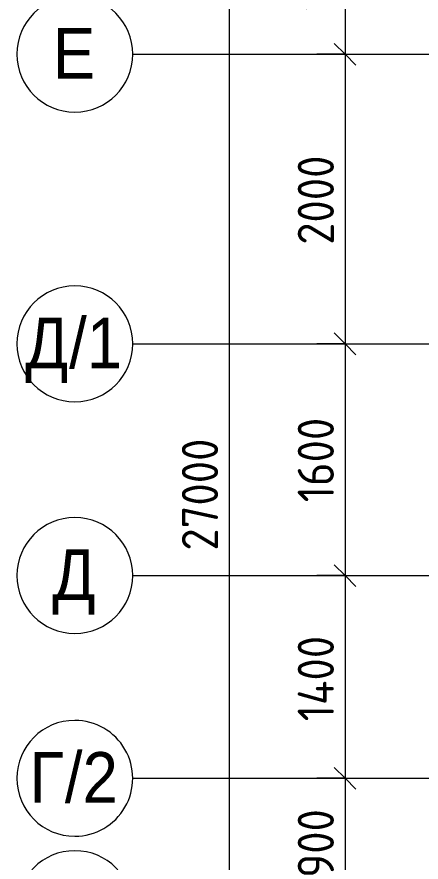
# Model space of a CAD drawing. Header units: millimetres. Extents: x 81633 to 280618, y -8553 to 29000.
# Drawn here: x 81633 to 84424, y 11421 to 17257 of the extents above; entities that cross this region are included whole.
import ezdxf

# ---------------------------------------------------------------- set-up
doc = ezdxf.new("R2010")
doc.units = ezdxf.units.MM
doc.linetypes.add('Осевая', pattern=[3175, 635, -476.25, 1587.5, -476.25])
for name, color, linetype, lineweight in [('A-ANNO-DIMS', 7, 'Continuous', 9), ('A-ANNO-DIMS-100', 7, 'Continuous', 9), ('Оси', 7, 'Continuous', 9), ('Оси-1', 7, 'Continuous', 20), ('Оси-2', 7, 'Осевая', 9)]:
    doc.layers.add(name, color=color, linetype=linetype, lineweight=lineweight)
doc.styles.add('Arial', font='arial.ttf', dxfattribs={"width": 0.9, "height": 350})
doc.styles.add('ISOCPEUR', font='isocpeur.ttf', dxfattribs={"width": 0.9, "height": 250})
doc.dimstyles.new('ISO-2_5_0_9К_БОЛЬШОЙ', dxfattribs={"dimscale": 304.8, "dimtxt": 248.995294, "dimasz": 0.492126, "dimexe": 0.393701, "dimexo": 0.984252, "dimgap": 0, "dimtad": 1, "dimdec": 0, "dimrnd": 10, "dimzin": 0, "dimdsep": 46, "dimtxsty": 'ISOCPEUR', "dimblk1": 'OBLIQUE', "dimblk2": 'OBLIQUE', "dimsah": 1, "dimcen": 0.09, "dimdle": 0.393701, "dimazin": 0, "dimtfac": 1, "dimtdec": 4, "dimtix": 1, "dimtmove": 0, "dimatfit": 3, "dimfxl": 1, "dimtvp": 1, "dimtolj": 1, "dimtzin": 0, "dimarcsym": 2})
doc.dimstyles.new('ISO-2_5_0_9К_БОЛЬШОЙ_1', dxfattribs={"dimscale": 304.8, "dimtxt": 248.995294, "dimasz": 0.492126, "dimexe": 0.393701, "dimexo": 0.984252, "dimgap": 0, "dimtad": 1, "dimdec": 0, "dimrnd": 10, "dimzin": 0, "dimdsep": 46, "dimtxsty": 'ISOCPEUR', "dimblk1": 'OBLIQUE', "dimblk2": 'OBLIQUE', "dimsah": 1, "dimcen": 0.09, "dimdle": 0.393701, "dimazin": 0, "dimtfac": 1, "dimtdec": 4, "dimtix": 1, "dimtmove": 2, "dimatfit": 3, "dimfxl": 1, "dimtvp": 1, "dimtolj": 1, "dimtzin": 0, "dimarcsym": 2})

# ---------------------------------------------------------------- blocks, each defined once
blk = doc.blocks.new('Ось сетки - D8-29747960-План устройства полов 2 этажa в осях 23-33')
at = {"layer": 'Оси-1'}
for start, end in [(360, 180), (180, 360)]:
    blk.add_arc((0, 0), 4, start, end, dxfattribs=at)
blk = doc.blocks.new('DIMBLOCK3-План устройства полов 2 этажa в осях 23-33')
at = {"layer": 'A-ANNO-DIMS-100', "lineweight": 20}
for p, q in [((83898.6, 18150), (83823.6, 18225)), ((83898.6, 18150), (83973.6, 18075)), ((83898.6, 17000), (83823.6, 17075)), ((83898.6, 17000), (83973.6, 16925))]:
    blk.add_line(p, q, dxfattribs=at)
at = {"layer": 'A-ANNO-DIMS-100'}
for p, q in [((83704.6, 18150), (84018.6, 18150)), ((83898.6, 18150), (83704.6, 18150)), ((83898.6, 18150), (83898.6, 17000)), ((83704.6, 17000), (84018.6, 17000)), ((83898.6, 17000), (83704.6, 17000))]:
    blk.add_line(p, q, dxfattribs=at)
at = {"layer": 'A-ANNO-DIMS-100', "color": 0, "insert": (83572, 17302.1), "char_height": 250, "width": 655.049, "attachment_point": 1, "rotation": 90, "line_spacing_factor": 1.149209, "style": 'ISOCPEUR'}
blk.add_mtext('1150', dxfattribs=at)
blk = doc.blocks.new('_Oblique')
at = {"color": 0, "linetype": 'ByBlock', "lineweight": -2}
blk.add_line((-0.5, -0.5), (0.5, 0.5), dxfattribs=at)
blk = doc.blocks.new('DIMBLOCK4-План устройства полов 2 этажa в осях 23-33')
at = {"layer": 'A-ANNO-DIMS-100', "lineweight": 20}
for p, q in [((83898.6, 17000), (83823.6, 17075)), ((83898.6, 17000), (83973.6, 16925)), ((83898.6, 15000), (83823.6, 15075)), ((83898.6, 15000), (83973.6, 14925))]:
    blk.add_line(p, q, dxfattribs=at)
at = {"layer": 'A-ANNO-DIMS-100'}
for p, q in [((83704.6, 17000), (84018.6, 17000)), ((83898.6, 17000), (83704.6, 17000)), ((83898.6, 17000), (83898.6, 15000)), ((83704.6, 15000), (84018.6, 15000)), ((83898.6, 15000), (83704.6, 15000))]:
    blk.add_line(p, q, dxfattribs=at)
at = {"layer": 'A-ANNO-DIMS-100', "color": 0, "insert": (83572, 15684), "char_height": 250, "width": 758.478, "attachment_point": 1, "rotation": 90, "line_spacing_factor": 1.149209, "style": 'ISOCPEUR'}
blk.add_mtext('2000', dxfattribs=at)
blk = doc.blocks.new('DIMBLOCK5-План устройства полов 2 этажa в осях 23-33')
at = {"layer": 'A-ANNO-DIMS-100', "lineweight": 20}
for p, q in [((83898.6, 15000), (83823.6, 15075)), ((83898.6, 15000), (83973.6, 14925)), ((83898.6, 13400), (83823.6, 13475)), ((83898.6, 13400), (83973.6, 13325))]:
    blk.add_line(p, q, dxfattribs=at)
at = {"layer": 'A-ANNO-DIMS-100'}
for p, q in [((83704.6, 15000), (84018.6, 15000)), ((83898.6, 15000), (83704.6, 15000)), ((83898.6, 15000), (83898.6, 13400)), ((83704.6, 13400), (84018.6, 13400)), ((83898.6, 13400), (83704.6, 13400))]:
    blk.add_line(p, q, dxfattribs=at)
at = {"layer": 'A-ANNO-DIMS-100', "color": 0, "insert": (83572, 13905.5), "char_height": 250, "width": 706.764, "attachment_point": 1, "rotation": 90, "line_spacing_factor": 1.149209, "style": 'ISOCPEUR'}
blk.add_mtext('1600', dxfattribs=at)
blk = doc.blocks.new('DIMBLOCK6-План устройства полов 2 этажa в осях 23-33')
at = {"layer": 'A-ANNO-DIMS-100', "lineweight": 20}
for p, q in [((83898.6, 13400), (83823.6, 13475)), ((83898.6, 13400), (83973.6, 13325)), ((83898.6, 12000), (83823.6, 12075)), ((83898.6, 12000), (83973.6, 11925))]:
    blk.add_line(p, q, dxfattribs=at)
at = {"layer": 'A-ANNO-DIMS-100'}
for p, q in [((83704.6, 13400), (84018.6, 13400)), ((83898.6, 13400), (83704.6, 13400)), ((83898.6, 13400), (83898.6, 12000)), ((83704.6, 12000), (84018.6, 12000)), ((83898.6, 12000), (83704.6, 12000))]:
    blk.add_line(p, q, dxfattribs=at)
at = {"layer": 'A-ANNO-DIMS-100', "color": 0, "insert": (83572, 12393.5), "char_height": 250, "width": 735.494, "attachment_point": 1, "rotation": 90, "line_spacing_factor": 1.149209, "style": 'ISOCPEUR'}
blk.add_mtext('1400', dxfattribs=at)
blk = doc.blocks.new('DIMBLOCK7-План устройства полов 2 этажa в осях 23-33')
at = {"layer": 'A-ANNO-DIMS-100', "lineweight": 20}
for p, q in [((83898.6, 12000), (83823.6, 12075)), ((83898.6, 12000), (83973.6, 11925)), ((83898.6, 11100), (83823.6, 11175)), ((83898.6, 11100), (83973.6, 11025))]:
    blk.add_line(p, q, dxfattribs=at)
at = {"layer": 'A-ANNO-DIMS-100'}
for p, q in [((83704.6, 12000), (84018.6, 12000)), ((83898.6, 12000), (83704.6, 12000)), ((83898.6, 12000), (83898.6, 11100)), ((83704.6, 11100), (84018.6, 11100)), ((83898.6, 11100), (83704.6, 11100))]:
    blk.add_line(p, q, dxfattribs=at)
at = {"layer": 'A-ANNO-DIMS-100', "color": 0, "insert": (83572, 11313), "char_height": 250, "width": 568.858, "attachment_point": 1, "rotation": 90, "line_spacing_factor": 1.149209, "style": 'ISOCPEUR'}
blk.add_mtext('900', dxfattribs=at)
blk = doc.blocks.new('DIMBLOCK12-План устройства полов 2 этажa в осях 23-33')
at = {"layer": 'A-ANNO-DIMS-100'}
for p, q in [((83098.6, 27120), (83098.6, -120)), ((82904.6, 27000), (83218.6, 27000)), ((83098.6, 27000), (82904.6, 27000)), ((82904.6, 0), (83218.6, 0)), ((83098.6, 0), (82904.6, 0))]:
    blk.add_line(p, q, dxfattribs=at)
at = {"layer": 'A-ANNO-DIMS-100', "lineweight": 20}
for p, q in [((83098.6, 27000), (83023.6, 27075)), ((83098.6, 27000), (83173.6, 26925)), ((83098.6, 0), (83023.6, 75)), ((83098.6, 0), (83173.6, -75))]:
    blk.add_line(p, q, dxfattribs=at)
at = {"layer": 'A-ANNO-DIMS-100', "color": 0, "insert": (82772, 13572), "char_height": 250, "width": 948.097, "attachment_point": 1, "rotation": 90, "line_spacing_factor": 1.149209, "style": 'ISOCPEUR'}
blk.add_mtext('27000', dxfattribs=at)

msp = doc.modelspace()

# ---------------------------------------------------------------- linework, layer by layer
at = {"layer": 'Оси'}
for p, q in [((82432.7, 17000), (84932.7, 17000)), ((82432.7, 15000), (84932.7, 15000)), ((82432.7, 13400), (84932.7, 13400)), ((82432.7, 12000), (83660.8, 12000)), ((83711.6, 12000), (84939.7, 12000))]:
    msp.add_line(p, q, dxfattribs=at)
at = {"layer": 'Оси-2'}
msp.add_line((83660.8, 12000), (83711.6, 12000), dxfattribs=at)

# ---------------------------------------------------------------- block references
at = {"layer": 'Оси-1', "xscale": 99.99999999999993, "yscale": 99.99999999999993, "zscale": 99.99999999999993}
for p, rotation in [((82032.7, 17000), 269.9999999999994), ((82032.7, 15000), 269.9999999999994), ((82032.7, 13400), 269.9999999999994), ((82032.7, 12000), 269.9999999999995), ((82032.7, 11100), 269.9999999999994)]:
    msp.add_blockref('Ось сетки - D8-29747960-План устройства полов 2 этажa в осях 23-33', p, dxfattribs=dict(at, rotation=rotation))

# ---------------------------------------------------------------- texts
at = {"layer": 'Оси', "char_height": 350, "attachment_point": 1, "style": 'Arial'}
for s, insert, width in [('\\fArial|b0|i0|c204|p34|;\\W.9;Е', (81879.9, 17181), 360.759), ('\\fArial|b0|i0|c204|p34|;\\W.9;Д', (81689.6, 15181), 367.975), ('/1', (81993.2, 15181), 454.557), ('\\fArial|b0|i0|c204|p34|;\\W.9;Д', (81877.2, 13581), 367.975), ('/2', (81963.4, 12181), 454.557), ('\\fArial|b0|i0|c204|p34|;\\W.9;Г', (81719.3, 12181), 295.823)]:
    msp.add_mtext(s, dxfattribs=dict(at, insert=insert, width=width))

# ---------------------------------------------------------------- dimensions: what is measured, and where the dimension line sits
at = {"layer": 'A-ANNO-DIMS'}
dim = msp.add_linear_dim(base=(83098.6, 0), p1=(83204.6, 27000), p2=(83204.6, 0), angle=90, dimstyle='ISO-2_5_0_9К_БОЛЬШОЙ_1', override={"dimpost": '<>', "dimfxl": 26999.999823}, dxfattribs=at)
dim.commit()
dim.dimension.update_dxf_attribs({"geometry": 'DIMBLOCK12-План устройства полов 2 этажa в осях 23-33', "text_midpoint": (82938.6, 14046), "dimtype": 160, "text_rotation": 90})
for base, p1, p2, override, picture, middle in [((83898.6, 17000), (84004.6, 18150), (84004.6, 17000), {"dimpost": '<>', "dimfxl": 1150}, 'DIMBLOCK3-План устройства полов 2 этажa в осях 23-33', (83773.6, 17575)), ((83898.6, 15000), (84004.6, 17000), (84004.6, 15000), {"dimpost": '<>', "dimfxl": 2000.000075}, 'DIMBLOCK4-План устройства полов 2 этажa в осях 23-33', (83773.6, 16000)), ((83898.6, 13400), (84004.6, 15000), (84004.6, 13400), {"dimpost": '<>', "dimfxl": 1600}, 'DIMBLOCK5-План устройства полов 2 этажa в осях 23-33', (83773.6, 14200)), ((83898.6, 12000), (84004.6, 13400), (84004.6, 12000), {"dimpost": '<>', "dimfxl": 1399.999995}, 'DIMBLOCK6-План устройства полов 2 этажa в осях 23-33', (83773.6, 12700)), ((83898.6, 11100), (84004.6, 12000), (84004.6, 11100), {"dimpost": '<>', "dimfxl": 900}, 'DIMBLOCK7-План устройства полов 2 этажa в осях 23-33', (83773.6, 11550))]:
    dim = msp.add_linear_dim(base=base, p1=p1, p2=p2, angle=90, dimstyle='ISO-2_5_0_9К_БОЛЬШОЙ', override=override, dxfattribs=at)
    dim.commit()
    dim.dimension.update_dxf_attribs({"geometry": picture, "text_midpoint": middle})

doc.saveas('drawing.dxf')
